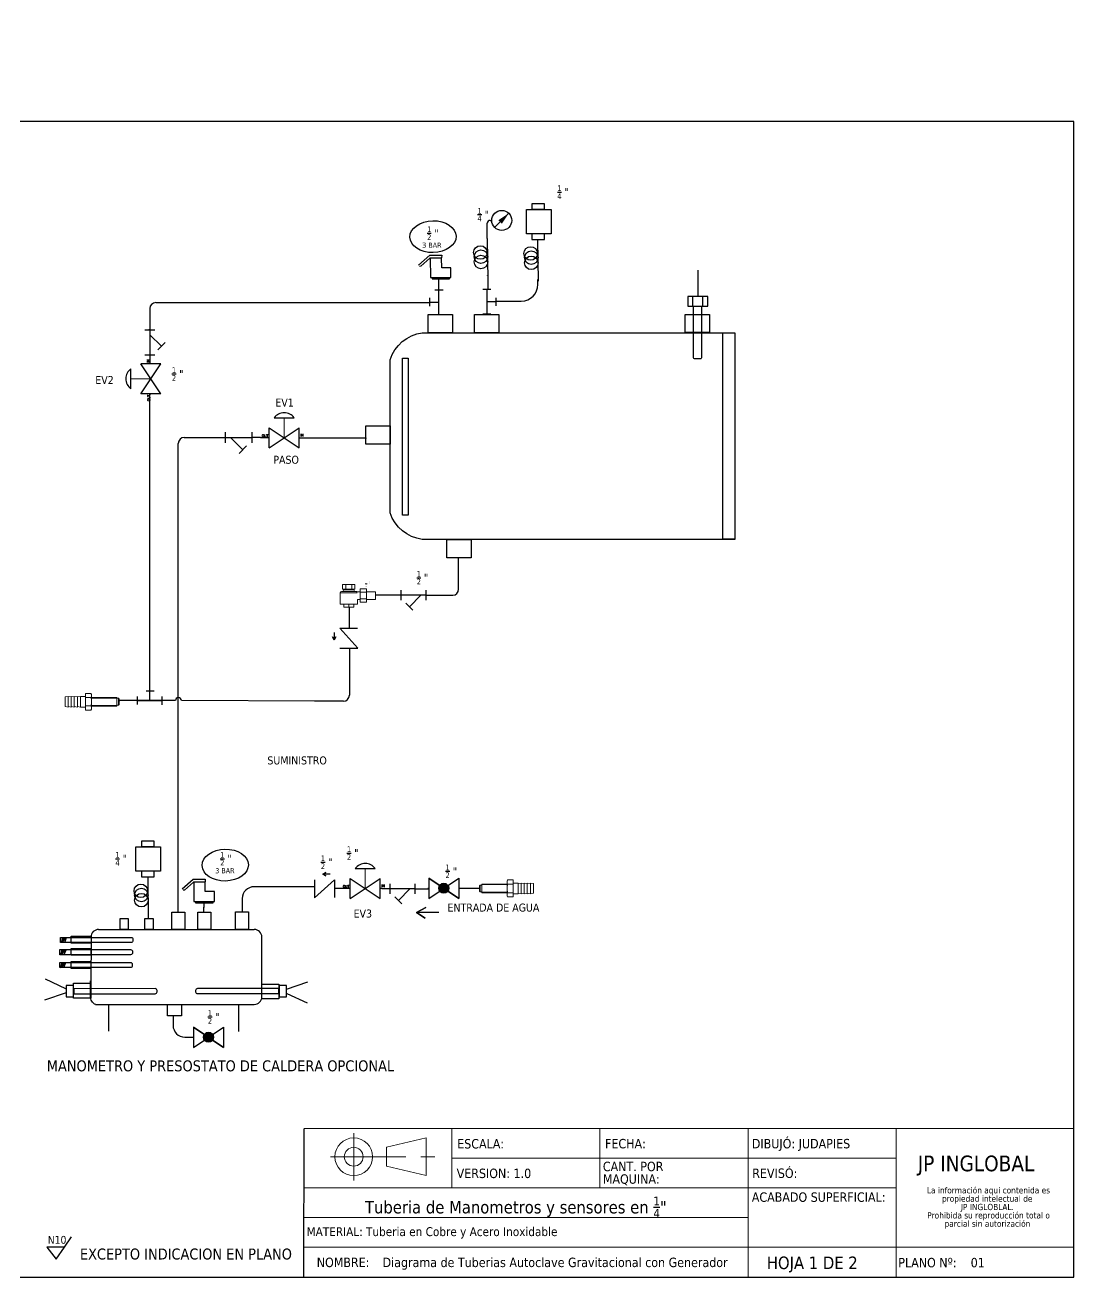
# Model space of a CAD drawing. Header units: millimetres. Extents: x -66 to 265, y 10 to 221.
# Drawn here: x 88 to 265, y 9.9 to 221.3 of the extents above; entities that cross this region are included whole.
import ezdxf
from ezdxf.enums import TextEntityAlignment as Align

# ---------------------------------------------------------------- set-up
doc = ezdxf.new("R2010")
doc.units = ezdxf.units.MM
doc.linetypes.add('CENTERX2', pattern=[20.32, 12.7, -2.54, 2.54, -2.54])
for name, color, linetype in [('CONTORNO', 179, 'Continuous'), ('SYMS', 7, 'Continuous'), ('TERMS', 123, 'Continuous'), ('WIRENO', 250, 'Continuous'), ('WIRES', 7, 'Continuous')]:
    doc.layers.add(name, color=color, linetype=linetype)
doc.styles.add('SLDTEXTSTYLE0', font='tahoma.ttf')
doc.styles.add('SLDTEXTSTYLE1', font='tahomabd.ttf')
doc.styles.get("Standard").update_dxf_attribs({"font": 'tahoma.ttf'})
doc.styles.add('WD', font='romans.shx')

# ---------------------------------------------------------------- blocks, each defined once
blk = doc.blocks.new('SW_NOTE_2')
at = {"layer": 'CONTORNO', "color": 0, "char_height": 1.0583, "attachment_point": 2, "style": 'SLDTEXTSTYLE0'}
for s, insert in [('La información aqui contenida es ', (10.29, 1.34)), ('propiedad intelectual de', (10.08, -0.07)), ('JP INGLOBLAL.', (10.1, -1.48)), ('Prohibida su reproducción total o ', (10.3, -2.89)), ('parcial sin autorización', (10.12, -4.3))]:
    blk.add_mtext(s, dxfattribs=dict(at, insert=insert))
blk = doc.blocks.new('SW_NOTE_4')
at = {"color": 0, "linetype": 'Continuous', "lineweight": 0, "char_height": 1.587, "attachment_point": 1, "style": 'SLDTEXTSTYLE0'}
for s, insert in [('CANT. POR ', (0, 2.02)), ('MAQUINA:', (0, -0.1))]:
    blk.add_mtext(s, dxfattribs=dict(at, insert=insert))
blk = doc.blocks.new('calderin')
for p, q in [((180.25, 72.34), (180.25, 65.19)), ((214.53, 72.24), (214.53, 65.08))]:
    blk.add_line(p, q)
for points in [[(196.96, 92.04), (196.94, 96.57), (200.37, 96.57), (200.38, 92.04)], [(203.75, 92.04), (203.77, 96.56), (207.19, 96.56), (207.18, 92.04)], [(213.74, 92.03), (213.75, 96.67), (217.17, 96.67), (217.17, 92.03)], [(185.43, 92.04), (183.27, 92.04), (183.27, 94.89), (185.43, 94.89)], [(191.98, 92.04), (189.82, 92.04), (189.82, 94.89), (191.98, 94.89)]]:
    blk.add_lwpolyline(points, close=True)
at = {"layer": 'WIRENO'}
for p, q in [((175.61, 90.03), (175.58, 77.95)), ((177.61, 92.03), (218.66, 92.03)), ((220.66, 74.26), (220.66, 90.03)), ((176.8, 72.26), (218.66, 72.26))]:
    blk.add_line(p, q, dxfattribs=at)
for points in [[(170.4, 90.24), (175.61, 90.24), (175.61, 88.43), (170.4, 88.43)], [(170.39, 87.01), (175.6, 87.01), (175.6, 85.2), (170.39, 85.2)], [(170.35, 83.57), (175.56, 83.57), (175.56, 81.76), (170.35, 81.76)], [(175.52, 73.92), (170.98, 73.92), (170.98, 77.82), (175.52, 77.82)], [(225.17, 73.73), (220.63, 73.73), (220.63, 77.63), (225.17, 77.63)], [(195.75, 72.25), (199.43, 72.25), (199.43, 69.27), (195.75, 69.27)]]:
    blk.add_lwpolyline(points, close=True, dxfattribs=at)
blk.add_lwpolyline([(177.19, 72.15), (177.22, 72.14, -0.37328), (175.5, 74.12), (175.5, 78.48)], format="xyb", dxfattribs=at)
for centre, start, end in [((177.61, 90.03), 90, 180), ((218.66, 90.03), 0, 90), ((218.66, 74.26), 270, 0)]:
    blk.add_arc(centre, 2, start, end, dxfattribs=at)
blk = doc.blocks.new('Resistencia')
at = {"layer": 'WIRENO'}
for p, q in [((112.31, 58.18), (107.01, 60.71)), ((112.43, 57.1), (106.77, 55.17))]:
    blk.add_line(p, q, dxfattribs=at)
blk.add_lwpolyline([(114.4, 59.08), (112.46, 59.08), (112.46, 56.11), (114.4, 56.11)], close=True, dxfattribs=at)
blk.add_lwpolyline([(135.9, 58.24), (114.42, 58.21), (114.42, 56.89), (135.9, 56.92, 0.414214), (136.4, 57.42), (136.4, 57.74, 0.414214)], format="xyb", close=True, dxfattribs=at)
blk = doc.blocks.new('Nivel')
at = {"layer": 'WIRENO'}
for p, q in [((103.38, 60.01), (103.74, 61.39)), ((103.74, 61.39), (103.74, 60.1)), ((103.74, 60.1), (104.25, 61.39)), ((104.25, 61.39), (104.25, 60.07)), ((104.25, 60.07), (104.74, 61.36))]:
    blk.add_line(p, q, dxfattribs=at)
blk.add_lwpolyline([(103.12, 61.39), (121.77, 61.39, -0.414214), (122.27, 60.89), (122.27, 60.54, -0.414214), (121.77, 60.04), (103.12, 60.04)], format="xyb", close=True, dxfattribs=at)
blk = doc.blocks.new('check')
at = {"layer": 'WIRENO'}
for p, q in [((71.43, 162.27), (67.85, 165.55)), ((67.85, 165.55), (67.85, 162.36)), ((68.66, 166.54), (69.94, 166.54)), ((69.94, 166.54), (69.41, 166.25)), ((69.41, 166.25), (69.94, 166.54)), ((69.94, 166.54), (69.44, 166.85)), ((69.44, 166.85), (69.93, 166.54)), ((71.43, 165.55), (71.43, 162.27))]:
    blk.add_line(p, q, dxfattribs=at)
blk = doc.blocks.new('HGVA1_BALL_VALVE')
h = blk.add_hatch(color=256)
edge = h.paths.add_edge_path()
edge.add_arc((0, 0), 0.125, 0, 360)
at = {"ltscale": 3.2258}
for p, q in [((-0.375, 0.254), (0.375, -0.254)), ((-0.375, -0.254), (0.375, 0.254)), ((-0.375, 0.254), (-0.375, -0.254)), ((0.375, 0.254), (0.375, -0.254))]:
    blk.add_line(p, q, dxfattribs=at)
at = {"ltscale": 25.4, "flags": 128}
blk.add_lwpolyline([(0.375, 0.254), (0.375, -0.254), (-0.375, 0.254), (-0.375, -0.254)], close=True, dxfattribs=at)
at = {"ltscale": 3.2258}
blk.add_circle((0, 0), 0.125, dxfattribs=at)
at = {"ltscale": 25.4}
blk.add_circle((0, 0), 0.125, dxfattribs=at)
at = {"style": 'WD', "flags": 1}
for tag, height, p in [('LOC', 0.125, (0.011, 0.516)), ('INST', 0.125, (0.028, 0.678)), ('TAG1', 0.125, (0, 0.307)), ('FAMILY', 0.01, (-0.482, -0.121)), ('WDTYPE', 0.01, (-0.475, -0.062)), ('CAT', 0.01, (-0.482, -0.165)), ('MFG', 0.01, (-0.481, -0.197)), ('ASSYCODE', 0.01, (-0.453, -0.226))]:
    blk.add_attdef(tag, text='', height=height, dxfattribs=at).set_placement(p, align=Align.CENTER)
at = {"style": 'WD'}
blk.add_attdef('TERM01', text='', height=0.0625, dxfattribs=at).set_placement((-0.399, 0.018), align=Align.RIGHT)
for tag, p, height in [('X4TERM01', (-0.375, 0), 0.005), ('X8TERM02', (0, 0), 0.005), ('TERM02', (0.052, -0.037), 0.0625), ('X1TERM03', (0.375, 0), 0.005), ('TERM03', (0.406, 0.036), 0.0625), ('RATING1', (0.409, -0.162), 0.125), ('DESC1', (0.409, -0.341), 0.125), ('DESC2', (0.409, -0.525), 0.125), ('DESC3', (0.409, -0.715), 0.125), ('WDTAGALT', (0.409, -0.873), 0.125)]:
    blk.add_attdef(tag, p, '', height=height, dxfattribs=at)
blk.add_attdef('XREF', text='', height=0.0625, rotation=0.0625, dxfattribs=at).set_placement((0.541, 0.293), align=Align.TOP_CENTER)
blk = doc.blocks.new('WDDOT')
for radius in [0.03, 0.0187, 0.00929]:
    blk.add_circle((0, 0), radius)
blk = doc.blocks.new('ColaMarrano')
at = {"layer": 'WIRENO'}
blk.add_line((96.3, 200.92), (96.42, 188.45), dxfattribs=at)
for centre in [(94.22, 196.73), (94.4, 195.47), (94.4, 193.92)]:
    blk.add_circle(centre, 2.03, dxfattribs=at)
blk = doc.blocks.new('HST1_STRAINER_Y_TYPE')
at = {"ltscale": 3.2258}
for p, q in [((0, 0.125), (0, -0.125)), ((0.625, 0.125), (0.625, -0.125)), ((0, 0), (0.625, 0)), ((0.125, 0), (0.412, -0.287)), ((0.324, -0.376), (0.501, -0.199))]:
    blk.add_line(p, q, dxfattribs=at)
at = {"style": 'WD', "flags": 1}
for tag, height, p in [('LOC', 0.125, (0.306, 0.549)), ('INST', 0.125, (0.33, 0.71)), ('TAG1', 0.125, (0.324, 0.34)), ('FAMILY', 0.01, (1.09, 0.044)), ('CAT', 0.01, (1.09, -0.001)), ('WDTYPE', 0.01, (1.102, -0.093)), ('MFG', 0.01, (1.092, -0.032)), ('ASSYCODE', 0.01, (1.12, -0.061))]:
    blk.add_attdef(tag, text='', height=height, dxfattribs=at).set_placement(p, align=Align.CENTER)
at = {"style": 'WD'}
for tag, height, p in [('WDTAGALT', 0.125, (0.035, 0.2)), ('TERM01', 0.0625, (-0.024, 0.018))]:
    blk.add_attdef(tag, text='', height=height, dxfattribs=at).set_placement(p, align=Align.RIGHT)
for tag, p, height in [('RATING1', (0.6, 0.18), 0.125), ('X4TERM01', (0, 0), 0.005), ('X1TERM03', (0.625, 0), 0.005), ('TERM03', (0.632, 0.013), 0.0625), ('DESC1', (-0.666, -0.258), 0.125), ('X8TERM02', (0.412, -0.287), 0.005), ('DESC2', (-0.666, -0.442), 0.125), ('DESC3', (-0.666, -0.632), 0.125), ('TERM02', (0.447, -0.365), 0.0625)]:
    blk.add_attdef(tag, p, '', height=height, dxfattribs=at)
blk.add_attdef('XREF', text='', height=0.0625, rotation=0.0625, dxfattribs=at).set_placement((0.649, -0.434), align=Align.TOP_CENTER)
blk = doc.blocks.new('HGVA1_DIAPHRAGM_VALVE2')
at = {"color": 7, "linetype": 'Continuous', "lineweight": 0, "ltscale": 3.2258}
for p, q in [((-0.25, 0.5), (0.25, 0.5)), ((0, 0), (0, 0.5))]:
    blk.add_line(p, q, dxfattribs=at)
for p, q in [((-0.375, -0.25), (-0.375, 0.25)), ((-0.375, -0.25), (0.375, 0.25)), ((-0.375, 0.25), (0.375, -0.25)), ((0.375, -0.25), (0.375, 0.25))]:
    blk.add_line(p, q)
at = {"ltscale": 25.4, "flags": 128}
blk.add_lwpolyline([(0.25, 0.5, 0.5), (-0.25, 0.5)], format="xyb", close=True, dxfattribs=at)
at = {"style": 'WD', "flags": 1}
for tag, p in [('INST', (-0.469, 0.748)), ('LOC', (-0.469, 0.587)), ('TAG1', (-0.469, 0.378))]:
    blk.add_attdef(tag, text='', height=0.125, dxfattribs=at).set_placement(p, align=Align.RIGHT)
at = {"style": 'WD'}
blk.add_attdef('TERM01', text='', height=0.0625, dxfattribs=at).set_placement((-0.399, 0.018), align=Align.RIGHT)
for tag, p, height in [('X4TERM01', (-0.375, 0), 0.005), ('X1TERM02', (0.375, 0), 0.005), ('TERM02', (0.406, 0.036), 0.0625), ('RATING1', (0.388, -0.162), 0.125), ('DESC1', (0.388, -0.378), 0.125), ('DESC2', (0.388, -0.562), 0.125), ('WDTAGALT', (0.388, -0.907), 0.125), ('DESC3', (0.388, -0.752), 0.125)]:
    blk.add_attdef(tag, p, '', height=height, dxfattribs=at)
blk.add_attdef('XREF', text='', height=0.0625, rotation=0.0625, dxfattribs=at).set_placement((0.518, 0.271), align=Align.TOP_CENTER)
at = {"style": 'WD', "flags": 1}
for tag, p in [('WDTYPE', (-0.154, -0.127)), ('FAMILY', (-0.143, -0.17)), ('CAT', (-0.143, -0.215)), ('MFG', (-0.141, -0.246)), ('ASSYCODE', (-0.113, -0.275))]:
    blk.add_attdef(tag, text='', height=0.01, dxfattribs=at).set_placement(p, align=Align.CENTER)
blk = doc.blocks.new('SAFETY')
at = {"layer": 'WIRENO'}
for p, q in [((90.56, 155.92), (92.05, 157.26)), ((90.86, 155.76), (90.69, 155.74)), ((92.08, 156.85), (90.86, 155.76)), ((92.05, 157.26), (93.67, 157.26)), ((93.65, 156.88), (92.08, 156.85)), ((92.13, 156.84), (92.15, 154.22)), ((93.65, 156.83), (92.15, 156.83)), ((93.67, 157.26), (93.65, 156.88)), ((93.67, 155.56), (93.65, 156.83)), ((92.15, 154.22), (94.91, 154.22)), ((92.37, 154.22), (92.37, 154.04)), ((92.37, 154.04), (94.73, 154.04)), ((94.91, 155.56), (93.67, 155.56)), ((94.73, 154.04), (94.73, 154.22)), ((94.91, 154.22), (94.91, 155.56))]:
    blk.add_line(p, q, dxfattribs=at)
blk = doc.blocks.new('Acople Estriado')
at = {"color": 7, "linetype": 'Continuous', "lineweight": 15}
for p, q in [((6.78, 5.633), (6.78, 5.138)), ((6.78, 5.633), (6.947, 5.633)), ((6.811, 5.678), (6.796, 5.663)), ((6.796, 5.663), (6.796, 5.633)), ((6.931, 5.663), (6.796, 5.663)), ((6.811, 5.678), (6.916, 5.678)), ((6.931, 5.663), (6.916, 5.678)), ((6.931, 5.633), (6.931, 5.663)), ((6.947, 5.138), (6.947, 5.633)), ((6.721, 5.138), (6.699, 5.126)), ((6.74, 5.138), (6.721, 5.138)), ((6.864, 5.138), (6.74, 5.138)), ((6.988, 5.138), (6.864, 5.138)), ((7.007, 5.138), (6.988, 5.138)), ((7.029, 5.126), (7.007, 5.138)), ((6.699, 5.126), (6.699, 5.019)), ((6.699, 5.019), (6.781, 5.019)), ((6.761, 5.019), (6.761, 4.922)), ((6.761, 4.922), (6.769, 4.862)), ((6.864, 4.922), (6.761, 4.922)), ((6.781, 5.126), (6.781, 5.019)), ((6.781, 5.019), (6.946, 5.019)), ((6.967, 4.922), (6.864, 4.922)), ((6.946, 5.126), (6.946, 5.019)), ((6.946, 5.019), (7.029, 5.019)), ((6.959, 4.862), (6.967, 4.922)), ((6.967, 4.922), (6.967, 5.019)), ((7.029, 5.126), (7.029, 5.019)), ((6.761, 4.862), (6.769, 4.802)), ((6.864, 4.862), (6.761, 4.862)), ((6.761, 4.802), (6.769, 4.742)), ((6.864, 4.802), (6.761, 4.802)), ((6.761, 4.742), (6.769, 4.682)), ((6.864, 4.742), (6.761, 4.742)), ((6.761, 4.682), (6.769, 4.622)), ((6.864, 4.682), (6.761, 4.682)), ((6.967, 4.862), (6.864, 4.862)), ((6.967, 4.802), (6.864, 4.802)), ((6.967, 4.742), (6.864, 4.742)), ((6.967, 4.682), (6.864, 4.682)), ((6.959, 4.802), (6.967, 4.862)), ((6.959, 4.742), (6.967, 4.802)), ((6.959, 4.682), (6.967, 4.742)), ((6.959, 4.622), (6.967, 4.682)), ((6.864, 4.622), (6.769, 4.622)), ((6.959, 4.622), (6.864, 4.622))]:
    blk.add_line(p, q, dxfattribs=at)
at = {"color": 7, "linetype": 'Continuous', "lineweight": 0}
for p, q in [((6.79, 5.633), (6.79, 5.138)), ((6.938, 5.633), (6.938, 5.138))]:
    blk.add_line(p, q, dxfattribs=at)
at = {"color": 7, "linetype": 'Continuous', "lineweight": 15}
for points, knots in [([(6.699, 5.126), (6.706, 5.13), (6.712, 5.133), (6.726, 5.137), (6.733, 5.138), (6.74, 5.138)], [0, 0, 0, 0, 0.5, 0.5, 1, 1, 1, 1]), ([(6.74, 5.138), (6.744, 5.138), (6.747, 5.138), (6.754, 5.137), (6.757, 5.136), (6.768, 5.133), (6.775, 5.13), (6.781, 5.126)], [0, 0, 0, 0, 0.25, 0.25, 0.5, 0.5, 1, 1, 1, 1]), ([(6.864, 5.138), (6.85, 5.138), (6.836, 5.137), (6.808, 5.133), (6.795, 5.13), (6.781, 5.126)], [0, 0, 0, 0, 0.5, 0.5, 1, 1, 1, 1]), ([(6.946, 5.126), (6.933, 5.13), (6.919, 5.133), (6.892, 5.137), (6.878, 5.138), (6.864, 5.138)], [0, 0, 0, 0, 0.5, 0.5, 1, 1, 1, 1]), ([(6.946, 5.126), (6.953, 5.13), (6.96, 5.133), (6.974, 5.137), (6.981, 5.138), (6.988, 5.138)], [0, 0, 0, 0, 0.5, 0.5, 1, 1, 1, 1]), ([(6.988, 5.138), (6.991, 5.138), (6.995, 5.138), (7.002, 5.137), (7.005, 5.136), (7.015, 5.133), (7.022, 5.13), (7.029, 5.126)], [0, 0, 0, 0, 0.25, 0.25, 0.5, 0.5, 1, 1, 1, 1])]:
    blk.add_open_spline(points, degree=3, knots=knots, dxfattribs=at)
blk = doc.blocks.new('Tanque')
for points in [[(75.85, 175.01), (75.85, 179.58), (79.27, 179.58), (79.27, 175.01)], [(75.85, 135.51), (75.85, 140.08), (79.28, 140.08), (79.28, 135.51)], [(118.07, 130.33), (118.07, 134.9), (121.5, 134.9), (121.5, 130.33)], [(75.85, 126.8), (75.85, 131.37), (79.28, 131.37), (79.28, 126.8)], [(96.73, 115.15), (96.73, 119.72), (100.16, 119.72), (100.16, 115.15)]]:
    blk.add_lwpolyline(points, close=True)
at = {"layer": 'WIRENO'}
blk.add_lwpolyline([(79.31, 184.35), (118.03, 184.35), (118.03, 125.73, -0.284919), (113.06, 119.68), (84.34, 119.68, -0.288904), (79.31, 125.73)], format="xyb", close=True, dxfattribs=at)
blk.add_lwpolyline([(79.33, 184.35), (117.99, 184.35), (117.99, 182.08), (79.33, 182.08)], close=True, dxfattribs=at)
blk = doc.blocks.new('Trampo')
for points in [[(117.7, 258.3), (117.2, 257.8), (116.2, 257.8), (115.7, 257.3), (115.7, 256.3), (117.7, 256.3), (117.7, 256.3), (115.6, 256.3), (115.6, 257.3), (116.2, 257.9), (117.2, 257.9), (117.7, 258.4), (117.7, 258.9), (117.2, 259.3), (116.2, 259.3), (115.7, 258.8), (115.6, 258.9), (116.2, 259.4), (117.2, 259.4), (117.7, 258.9)], [(117.2, 260.5), (116.2, 260.5), (116.2, 260.5), (116.6, 260.5), (116.6, 263.5), (116.2, 263), (116.1, 263.1), (116.7, 263.6), (116.7, 263.6), (116.7, 260.5), (117.2, 260.5)], [(119.7, 262.2), (119, 260.7), (118.9, 260.7), (119.6, 262.2)], [(120.5, 262.2), (119.7, 260.7), (119.6, 260.7), (120.4, 262.2)]]:
    blk.add_hatch(color=7).paths.add_polyline_path(points)
at = {"color": 7, "linetype": 'Continuous', "lineweight": 15}
for points in [[(92, 252.5), (106.7, 252.5), (106.7, 252.5)], [(93.1, 259.5), (105.5, 259.5), (105.5, 254.7), (93.1, 254.7)], [(93.1, 254.7), (93.1, 259.5), (93.1, 259.5)], [(94.2, 254.7), (94.2, 254), (94.2, 254)], [(96.2, 254.7), (96.2, 259.5), (96.2, 259.5)], [(102.4, 254.7), (102.4, 259.5), (102.4, 259.5)], [(104.5, 254), (104.5, 254.7), (104.5, 254.7)], [(110.7, 252.3), (107.4, 252.3), (107.4, 252.3)], [(117, 255), (110.7, 255), (110.7, 241.9), (117, 241.9)], [(117, 251.8), (110.7, 251.8), (110.7, 251.8)], [(117, 255), (117, 241.9), (117, 241.9)], [(126.1, 252.3), (117, 252.3), (117, 252.3)], [(126.1, 252.3), (126.1, 244.6), (126.1, 244.6)], [(90.5, 251.1), (90.5, 239.8), (90.5, 239.8)], [(107.9, 239.7), (90.7, 239.7), (90.7, 239.7)], [(104.5, 239.7), (104.5, 236.7), (94.2, 236.7), (94.2, 239.7)], [(99.3, 239.7), (99.3, 236.7), (99.3, 236.7)], [(108.2, 239.8), (108.2, 244.6), (108.2, 244.6)], [(108.2, 244.6), (110.7, 244.6), (110.7, 244.6)], [(117, 245.2), (110.7, 245.2), (110.7, 245.2)], [(117, 244.6), (126.1, 244.6), (126.1, 244.6)]]:
    blk.add_lwpolyline(points, dxfattribs=at)
at = {"color": 8, "linetype": 'Continuous', "lineweight": 15}
for points in [[(94.2, 254), (104.5, 254), (104.5, 254)], [(107.6, 251.1), (90.5, 251.1), (90.5, 251.1)], [(90.5, 239.8), (108.2, 239.8), (108.2, 239.8)]]:
    blk.add_lwpolyline(points, dxfattribs=at)
at = {"color": 7, "linetype": 'Continuous', "lineweight": 20}
blk.add_lwpolyline([(115.6, 260), (117.7, 260), (117.7, 260)], dxfattribs=at)
at = {"color": 7, "linetype": 'Continuous', "lineweight": 15}
for points in [[(91.9, 252.5), (91.1, 252.5), (90.5, 251.9), (90.5, 251.1)], [(92.7, 252.5), (93.5, 252.5), (94.1, 253.2), (94.1, 254)], [(104.5, 254), (104.5, 253.2), (105.1, 252.5), (105.9, 252.5)], [(107.4, 252.3), (107.1, 252.5), (106.9, 252.5), (106.6, 252.5)], [(90.5, 239.9), (90.5, 239.7), (90.6, 239.7), (90.7, 239.7)], [(107.9, 239.7), (108, 239.7), (108.1, 239.7), (108.1, 239.9)]]:
    blk.add_open_spline(points, degree=3, dxfattribs=at)
blk = doc.blocks.new('TNueva')
at = {"layer": 'WIRENO'}
for p, q in [((225.17, 74.25), (225.17, 75.16)), ((225.18, 74.71), (227.93, 74.71)), ((227.06, 75.75), (226.14, 75.75)), ((226.56, 74.71), (226.56, 75.74)), ((227.95, 74.23), (227.95, 75.15))]:
    blk.add_line(p, q, dxfattribs=at)
blk = doc.blocks.new('HME1_PRESS_M')
blk.add_line((0.036, -0.088), (0.213, 0.089))
blk.add_circle((0.125, 0), 0.125)
blk.add_solid([(0.082, 0.002), (0.126, -0.042), (0.213, 0.089)])
at = {"style": 'WD', "width": 0.7}
for tag, p in [('INST', (0.125, 0.5)), ('LOC', (0.125, 0.344)), ('TAG1', (0.125, 0.188)), ('DESC1', (0.125, -0.344)), ('DESC2', (0.125, -0.5)), ('DESC3', (0.125, -0.656)), ('WDTAGALT', (0.125, -0.812))]:
    blk.add_attdef(tag, text='', height=0.125, dxfattribs=at).set_placement(p, align=Align.CENTER)
blk.add_attdef('TERM01', text='', height=0.0625, dxfattribs=at).set_placement((-0.032, 0.031), align=Align.RIGHT)
at = {"style": 'WD'}
for tag, p, height, flags in [('X4TERM01', (0, 0), 0.005, 1), ('WDTYPE', (0.062, 0.062), 0.01, 1), ('WDBLKNAM', (0.134, 0.001), 0.01, 9), ('X1TERM02', (0.248, 0), 0.005, 1), ('FAMILY', (0.13, -0.035), 0.01, 9)]:
    blk.add_attdef(tag, p, '', height=height, dxfattribs=dict(at, flags=flags))
at = {"style": 'WD', "width": 0.7}
for tag, p, height in [('TERM02', (0.28, 0.031), 0.0625), ('RATING1', (0.281, -0.188), 0.125)]:
    blk.add_attdef(tag, p, '', height=height, dxfattribs=at)
at = {"style": 'WD'}
blk.add_attdef('XREF', text='', height=0.0625, dxfattribs=at).set_placement((-0.031, -0.125), align=Align.RIGHT)
at = {"linetype": 'Continuous', "style": 'WD', "flags": 9}
for tag, p in [('MFG', (0.128, -0.085)), ('ASSYCODE', (0.13, -0.103)), ('CAT', (0.13, -0.066))]:
    blk.add_attdef(tag, p, '', height=0.01, dxfattribs=at)
blk = doc.blocks.new('PT100')
at = {"layer": 'WIRENO'}
for p, q in [((92, 59.72), (95.38, 59.72)), ((92.1, 58.19), (82.46, 58.19)), ((92, 56.1), (95.38, 56.1))]:
    blk.add_line(p, q, dxfattribs=at)
blk.add_lwpolyline([(95.5, 61.6), (92, 61.6), (92, 54.47), (95.5, 54.47)], close=True, dxfattribs=at)
blk.add_lwpolyline([(95.5, 59.35), (113.92, 59.35, -0.414214), (114.42, 58.85), (114.42, 56.97, -0.414214), (113.92, 56.47), (95.5, 56.47)], format="xyb", close=True, dxfattribs=at)

msp = doc.modelspace()

# ---------------------------------------------------------------- hatches: boundary and pattern name
at = {"layer": 'WIRENO'}
h = msp.add_hatch(dxfattribs=at)
h.set_pattern_fill('AR-CONC', color=256)
h.set_pattern_definition([(50, (-135.13, 26.59), (182.185, -15.94), [19.05, -209.55]), (355, (-135.13, 26.6), (-35.24, 191.06), [15.24, -167.64]), (100.45, (-119.95, 25.26), (146.94, 175.12), [16.19, -178.09]), (46.18, (-135.13, 77.4), (271.08, -42.04), [28.57, -314.32]), (96.64, (-112.54, 73.9), (237.4, 247.43), [24.29, -267.14]), (351.18, (-135.13, 77.4), (237.4, 247.43), [22.86, -251.46]), (21, (-109.73, 64.69), (151.614, -102.265), [19.05, -209.55]), (326, (-109.73, 64.7), (61.8, 184.19), [15.24, -167.64]), (71.45, (-97.1, 56.17), (213.42, 81.92), [16.19, -178.09]), (37.5, (-135.13, 26.59), (3.089, 84.555), [0, -165.608, 0, -170.18, 0, -168.275]), (7.5, (-135.13, 26.59), (66.82, 100.18), [0, -97.028, 0, -161.798, 0, -64.135]), (327.5, (-191.77, 26.59), (135.59, -5.729), [0, -63.5, 0, -198.12, 0, -262.89]), (317.5, (-217.17, 26.59), (148.13, 25.426), [0, -82.55, 0, -131.572, 0, -186.69])])
h.paths.add_polyline_path([(6.04, 219.76), (2.98, 219.76), (2.98, 221.25), (0.88, 219.16), (2.98, 217.05), (2.98, 218.26), (6.04, 218.26)])
h.paths.add_polyline_path([(-36.14, 149.05), (-39.21, 149.05), (-39.21, 150.55), (-41.3, 148.45), (-39.21, 146.35), (-39.21, 147.55), (-36.14, 147.55)])
h.paths.add_polyline_path([(-63.13, 165.85), (-64.63, 165.86), (-64.63, 162.79), (-66.13, 162.79), (-64.04, 160.69), (-61.93, 162.79), (-63.13, 162.79)])
h.paths.add_polyline_path([(-59.54, 130.73), (-60.74, 130.73), (-60.74, 133.79), (-62.24, 133.79), (-62.24, 130.73), (-63.74, 130.73), (-61.65, 128.63)])
h.paths.add_polyline_path([(-6.3, 128.32), (-8.41, 126.22), (-7.21, 126.22), (-7.21, 123.15), (-5.7, 123.15), (-5.7, 126.22), (-4.21, 126.22)])
h.paths.add_polyline_path([(71.8, 74.09), (69.7, 76.2), (69.7, 75), (66.64, 75), (66.64, 73.5), (69.7, 73.5), (69.7, 72)])
h.paths.add_polyline_path([(98.67, 123.07), (96.57, 120.98), (98.67, 118.87), (98.67, 120.07), (101.73, 120.07), (101.73, 121.57), (98.67, 121.57)])
h = msp.add_hatch(dxfattribs=at)
h.set_pattern_fill('AR-CONC', color=256, scale=0.5)
h.set_pattern_definition([(50, (94.65, 114.085), (91.09, -7.97), [9.525, -104.775]), (355, (94.65, 114.085), (-17.62, 95.53), [7.62, -83.82]), (100.45, (102.24, 113.42), (73.47, 87.56), [8.095, -89.045]), (46.18, (94.65, 139.49), (135.54, -21.02), [14.29, -157.16]), (96.64, (105.94, 137.73), (118.7, 123.71), [12.14, -133.57]), (351.18, (94.65, 139.49), (118.7, 123.71), [11.43, -125.73]), (21, (107.35, 133.135), (75.81, -51.13), [9.525, -104.775]), (326, (107.35, 133.135), (30.9, 92.09), [7.62, -83.82]), (71.45, (113.66, 128.87), (106.71, 40.96), [8.095, -89.045]), (37.5, (94.647, 114.085), (1.544, 42.278), [0, -82.804, 0, -85.09, 0, -84.1375]), (7.5, (94.647, 114.085), (33.41, 50.09), [0, -48.514, 0, -80.899, 0, -32.0675]), (327.5, (66.326, 114.085), (67.795, -2.864), [0, -31.75, 0, -99.06, 0, -131.445]), (317.5, (53.626, 114.085), (74.065, 12.713), [0, -41.275, 0, -65.786, 0, -93.345])])
h.paths.add_polyline_path([(138.11, 191.67), (141.17, 191.67), (141.18, 193.17), (138.11, 193.17), (138.11, 194.66), (136.01, 192.57), (138.11, 190.46)])
h = msp.add_hatch(dxfattribs=at)
h.set_pattern_fill('AR-CONC', color=256)
h.paths.add_polyline_path([(141.18, 193.17), (138.11, 193.17), (138.11, 194.66), (136.01, 192.57), (138.11, 190.46), (138.11, 191.67), (141.17, 191.67)])
h = msp.add_hatch(dxfattribs=at)
h.set_pattern_fill('ANGLE', color=256)
h.set_pattern_definition([(0, (66.6455, 28.312), (0, 6.985), [5.08, -1.905]), (90, (66.6455, 28.312), (-6.985, 4e-16), [5.08, -1.905])])
h.paths.add_polyline_path([(148.64, 178.36), (146.36, 178.36), (146.36, 177.38), (148.64, 177.38)])
h.paths.add_polyline_path([(148.64, 172.94), (146.36, 172.94), (146.36, 171.97), (148.64, 171.97)])
h = msp.add_hatch(dxfattribs=at)
h.set_pattern_fill('ANGLE', color=256)
h.set_pattern_definition([(0, (0, 0), (0, 6.985), [5.08, -1.905]), (90, (0, 0), (-6.985, 4e-16), [5.08, -1.905])])
h.paths.add_polyline_path([(213.99, 169.78, 1), (212.17, 169.78, 1)])
h = msp.add_hatch(dxfattribs=at)
h.set_pattern_fill('AR-CONC', color=256)
h.paths.add_polyline_path([(101.3, 138.28), (101.3, 137.08), (98.24, 137.08), (98.24, 135.57), (101.31, 135.57), (101.31, 134.08), (103.4, 136.17)])
h.paths.add_polyline_path([(97.73, 116.8), (96.23, 116.8), (96.23, 113.73), (94.73, 113.73), (96.82, 111.64), (98.93, 113.73), (97.73, 113.73)])
h.paths.add_polyline_path([(121.65, 101.49), (119.55, 99.4), (121.65, 97.29), (121.65, 98.49), (124.72, 98.49), (124.72, 99.99), (121.65, 99.99)])
h.paths.add_polyline_path([(100.12, 84.73), (98.62, 84.73), (98.62, 81.67), (97.12, 81.67), (99.21, 79.57), (101.32, 81.67), (100.12, 81.67)])
h.paths.add_polyline_path([(204.83, 49.61), (204.83, 48.41), (201.77, 48.41), (201.77, 46.9), (204.83, 46.9), (204.83, 45.41), (206.93, 47.5)])
h.paths.add_polyline_path([(236.86, 94.98), (233.8, 94.98), (233.8, 96.48), (231.7, 94.39), (233.8, 92.28), (233.8, 93.48), (236.86, 93.48)])
h = msp.add_hatch(dxfattribs=at)
h.set_pattern_fill('AR-CONC', color=256, scale=0.5)
h.set_pattern_definition([(50, (52.46, 43.38), (91.09, -7.97), [9.525, -104.775]), (355, (52.46, 43.38), (-17.62, 95.53), [7.62, -83.82]), (100.45, (60.05, 42.714), (73.47, 87.56), [8.095, -89.045]), (46.18, (52.46, 68.78), (135.54, -21.02), [14.29, -157.16]), (96.64, (63.76, 67.03), (118.7, 123.71), [12.14, -133.57]), (351.18, (52.46, 68.78), (118.7, 123.71), [11.43, -125.73]), (21, (65.16, 62.43), (75.81, -51.13), [9.525, -104.775]), (326, (65.16, 62.43), (30.9, 92.09), [7.62, -83.82]), (71.45, (71.48, 58.17), (106.71, 40.96), [8.095, -89.045]), (37.5, (52.46, 43.38), (1.544, 42.278), [0, -82.804, 0, -85.09, 0, -84.1375]), (7.5, (52.46, 43.38), (33.41, 50.09), [0, -48.514, 0, -80.899, 0, -32.0675]), (327.5, (24.14, 43.38), (67.795, -2.864), [0, -31.75, 0, -99.06, 0, -131.445]), (317.5, (11.44, 43.38), (74.065, 12.713), [0, -41.275, 0, -65.786, 0, -93.345])])
h.paths.add_polyline_path([(95.92, 120.96), (98.99, 120.96), (98.99, 122.46), (95.92, 122.46), (95.92, 123.96), (93.83, 121.86), (95.92, 119.76)])
h = msp.add_hatch(dxfattribs=at)
h.set_pattern_fill('AR-CONC', color=256, scale=0.5)
h.set_pattern_definition([(50, (111.784, 24.14), (91.09, -7.97), [9.525, -104.775]), (355, (111.78, 24.14), (-17.62, 95.53), [7.62, -83.82]), (100.45, (119.375, 23.47), (73.47, 87.56), [8.095, -89.045]), (46.18, (111.78, 49.54), (135.54, -21.02), [14.29, -157.16]), (96.64, (123.08, 47.79), (118.7, 123.71), [12.14, -133.57]), (351.18, (111.78, 49.54), (118.7, 123.71), [11.43, -125.73]), (21, (124.484, 43.19), (75.81, -51.13), [9.525, -104.775]), (326, (124.48, 43.19), (30.9, 92.09), [7.62, -83.82]), (71.45, (130.8, 38.93), (106.71, 40.96), [8.095, -89.045]), (37.5, (111.784, 24.138), (1.544, 42.278), [0, -82.804, 0, -85.09, 0, -84.1375]), (7.5, (111.784, 24.138), (33.41, 50.09), [0, -48.514, 0, -80.899, 0, -32.0675]), (327.5, (83.463, 24.138), (67.795, -2.864), [0, -31.75, 0, -99.06, 0, -131.445]), (317.5, (70.763, 24.14), (74.065, 12.713), [0, -41.275, 0, -65.786, 0, -93.345])])
h.paths.add_polyline_path([(155.99, 100.43), (158.09, 102.52), (156.89, 102.52), (156.89, 105.59), (155.39, 105.59), (155.39, 102.52), (153.89, 102.52)])
h = msp.add_hatch(dxfattribs=at)
h.set_pattern_fill('AR-CONC', color=256, scale=0.5)
h.set_pattern_definition([(50, (83.924, 21.13), (91.09, -7.97), [9.525, -104.775]), (355, (83.92, 21.13), (-17.62, 95.53), [7.62, -83.82]), (100.45, (91.515, 20.464), (73.47, 87.56), [8.095, -89.045]), (46.18, (83.92, 46.53), (135.54, -21.02), [14.29, -157.16]), (96.64, (95.22, 44.78), (118.7, 123.71), [12.14, -133.57]), (351.18, (83.92, 46.53), (118.7, 123.71), [11.43, -125.73]), (21, (96.624, 40.18), (75.81, -51.13), [9.525, -104.775]), (326, (96.62, 40.18), (30.9, 92.09), [7.62, -83.82]), (71.45, (102.94, 35.92), (106.71, 40.96), [8.095, -89.045]), (37.5, (83.924, 21.13), (1.544, 42.278), [0, -82.804, 0, -85.09, 0, -84.1375]), (7.5, (83.924, 21.13), (33.41, 50.09), [0, -48.514, 0, -80.899, 0, -32.0675]), (327.5, (55.603, 21.13), (67.795, -2.864), [0, -31.75, 0, -99.06, 0, -131.445]), (317.5, (42.903, 21.13), (74.065, 12.713), [0, -41.275, 0, -65.786, 0, -93.345])])
h.paths.add_polyline_path([(129.43, 99.63), (130.92, 99.63), (128.83, 101.72), (126.72, 99.63), (127.93, 99.63), (127.93, 96.56), (129.43, 96.56)])
h = msp.add_hatch(dxfattribs=at)
h.set_pattern_fill('AR-CONC', color=256, scale=0.5)
h.set_pattern_definition([(50, (190.336, 15.9), (91.09, -7.97), [9.525, -104.775]), (355, (190.34, 15.9), (-17.62, 95.53), [7.62, -83.82]), (100.45, (197.93, 15.24), (73.47, 87.56), [8.095, -89.045]), (46.18, (190.34, 41.3), (135.54, -21.02), [14.29, -157.16]), (96.64, (201.63, 39.55), (118.7, 123.71), [12.14, -133.57]), (351.18, (190.34, 41.3), (118.7, 123.71), [11.43, -125.73]), (21, (203.036, 34.95), (75.81, -51.13), [9.525, -104.775]), (326, (203.04, 34.95), (30.9, 92.09), [7.62, -83.82]), (71.45, (209.35, 30.69), (106.71, 40.96), [8.095, -89.045]), (37.5, (190.336, 15.9), (1.544, 42.278), [0, -82.804, 0, -85.09, 0, -84.1375]), (7.5, (190.336, 15.9), (33.41, 50.09), [0, -48.514, 0, -80.899, 0, -32.0675]), (327.5, (162.015, 15.9), (67.795, -2.864), [0, -31.75, 0, -99.06, 0, -131.445]), (317.5, (149.315, 15.9), (74.065, 12.713), [0, -41.275, 0, -65.786, 0, -93.345])])
h.paths.add_polyline_path([(233.8, 93.48), (236.86, 93.48), (236.86, 94.98), (233.8, 94.98), (233.8, 96.48), (231.7, 94.39), (233.8, 92.28)])
h = msp.add_hatch(dxfattribs=at)
h.set_pattern_fill('AR-CONC', color=256, scale=0.5)
h.set_pattern_definition([(50, (160.04, -29.775), (91.09, -7.97), [9.525, -104.775]), (355, (160.04, -29.78), (-17.62, 95.53), [7.62, -83.82]), (100.45, (167.63, -30.44), (73.47, 87.56), [8.095, -89.045]), (46.18, (160.04, -4.38), (135.54, -21.02), [14.29, -157.16]), (96.64, (171.33, -6.13), (118.7, 123.71), [12.14, -133.57]), (351.18, (160.04, -4.38), (118.7, 123.71), [11.43, -125.73]), (21, (172.74, -10.725), (75.81, -51.13), [9.525, -104.775]), (326, (172.74, -10.73), (30.9, 92.09), [7.62, -83.82]), (71.45, (179.06, -14.99), (106.71, 40.96), [8.095, -89.045]), (37.5, (160.04, -29.775), (1.544, 42.278), [0, -82.804, 0, -85.09, 0, -84.1375]), (7.5, (160.04, -29.775), (33.41, 50.09), [0, -48.514, 0, -80.899, 0, -32.0675]), (327.5, (131.717, -29.775), (67.795, -2.864), [0, -31.75, 0, -99.06, 0, -131.445]), (317.5, (119.02, -29.775), (74.065, 12.713), [0, -41.275, 0, -65.786, 0, -93.345])])
h.paths.add_polyline_path([(204.83, 46.9), (204.83, 45.41), (206.93, 47.5), (204.83, 49.61), (204.83, 48.41), (201.77, 48.41), (201.77, 46.9)])

# ---------------------------------------------------------------- linework, layer by layer
at = {"color": 7, "linetype": 'Continuous'}
for p, q in [((265, 205), (15, 205)), ((265, 10), (265, 205)), ((15, 10), (265, 10))]:
    msp.add_line(p, q, dxfattribs=at)
at = {"color": 7, "linetype": 'CENTERX2', "lineweight": 0}
for p, q in [((265, 51.17), (265, 10)), ((143.43, 34.29), (143.43, 26.3)), ((139.53, 30.32), (157.1, 30.32)), ((134.96, 10), (265, 10))]:
    msp.add_line(p, q, dxfattribs=at)
at = {"color": 7, "linetype": 'Continuous', "lineweight": 30}
msp.add_line((135.02, 34.97), (134.96, 10), dxfattribs=at)
at = {"color": 7, "linetype": 'Continuous', "lineweight": 0}
for p, q in [((265, 35.07), (135, 35.07)), ((160, 35.09), (160, 25.07)), ((185, 35.07), (185, 25.07)), ((210, 35.07), (210, 9.87)), ((235, 35.07), (235, 9.9)), ((155.64, 33.5), (148.97, 31.91)), ((148.97, 31.91), (148.97, 28.74)), ((155.64, 27.15), (155.64, 33.5)), ((235, 30.07), (160, 30.07)), ((148.97, 28.74), (155.64, 27.15)), ((235, 25.07), (134.99, 25.07)), ((210, 20.07), (134.99, 20.07)), ((265, 15.07), (134.99, 15.07))]:
    msp.add_line(p, q, dxfattribs=at)
for radius in [3.18, 1.59]:
    msp.add_circle((143.43, 30.32), radius, dxfattribs=at)
at = {"layer": 'CONTORNO'}
for p, q in [((91.62, 15.07), (93.19, 13.01)), ((94.61, 15.07), (91.62, 15.07)), ((93.19, 13.01), (94.61, 15.07)), ((94.61, 15.07), (95.78, 16.79))]:
    msp.add_line(p, q, dxfattribs=at)
at = {"layer": 'WIRENO'}
for p, q in [((154, 71.52), (155.58, 72.38)), ((155.58, 72.38), (154, 71.52)), ((157.81, 71.52), (154, 71.52)), ((154, 71.52), (155.48, 70.57)), ((155.48, 70.57), (154.01, 71.52))]:
    msp.add_line(p, q, dxfattribs=at)
for points in [[(173.52, 190.18), (175.66, 190.18), (175.66, 191.09), (173.52, 191.09)], [(172.6, 190.16), (176.73, 190.16), (176.73, 186.03), (172.6, 186.03)], [(173.52, 185.1), (175.66, 185.1), (175.66, 186.01), (173.52, 186.01)], [(151.65, 165.05), (152.64, 165.05), (152.64, 138.55), (151.65, 138.55)], [(106.67, 82.62), (110.8, 82.62), (110.8, 78.49), (106.67, 78.49)], [(107.59, 82.64), (109.72, 82.64), (109.72, 83.55), (107.59, 83.55)], [(107.59, 77.56), (109.72, 77.56), (109.72, 78.48), (107.59, 78.48)]]:
    msp.add_lwpolyline(points, close=True, dxfattribs=at)
for centre in [(156.81, 185.55), (121.75, 79.52)]:
    msp.add_ellipse(centre, major_axis=(3.9, 0.07), ratio=0.68956, dxfattribs=at)
at = {"layer": 'WIRES'}
for p, q in [((166.45, 188.3), (166.73, 188.3)), ((165.98, 185.22), (165.98, 187.83)), ((157.82, 176.54), (157.82, 178.41)), ((157.82, 178.41), (157.86, 178.41)), ((166.06, 178.98), (166.06, 177.84)), ((166.06, 177.84), (166.06, 176.71)), ((174.53, 178.28), (174.47, 178.28)), ((174.53, 177.48), (174.53, 178.28)), ((109, 173.42), (109, 171.69)), ((110, 174.42), (156.17, 174.42)), ((167.55, 174.67), (171.72, 174.67)), ((109, 171.69), (109.01, 171.69)), ((109.01, 171.69), (109.01, 169.96)), ((165.75, 172.48), (165.72, 172.48)), ((109.01, 169.96), (108.94, 169.96)), ((109.04, 169.86), (108.94, 169.96)), ((109.04, 169.86), (109.09, 169.86)), ((109.06, 165.36), (109.06, 165.64)), ((109.07, 165.36), (109.06, 165.36)), ((109.06, 164.14), (109.06, 164.89)), ((109.06, 164.89), (109.07, 164.89)), ((109.07, 164.89), (109.07, 165.36)), ((109.01, 108.86), (109.01, 159.05)), ((109.01, 159.05), (109.18, 159.05)), ((113.82, 71.57), (113.82, 150.67)), ((114.82, 151.67), (121.74, 151.67)), ((127.7, 151.67), (126.24, 151.67)), ((127.7, 151.62), (127.7, 151.67)), ((129.16, 151.62), (127.7, 151.62)), ((134.22, 151.62), (145.49, 151.62)), ((145.49, 151.62), (145.49, 151.52)), ((161.14, 126.05), (161.14, 131.37)), ((151.39, 125.05), (147.18, 125.05)), ((155.61, 125.05), (160.14, 125.05)), ((142.69, 119.5), (142.69, 122.98)), ((142.69, 122.98), (142.8, 122.98)), ((142.69, 116.15), (142.69, 108.17)), ((113.34, 107.28), (103.82, 107.28)), ((103.82, 107.28), (103.82, 107.2)), ((136.91, 107.18), (114.35, 107.28)), ((141.69, 107.17), (136.79, 107.17)), ((136.84, 75.87), (126.62, 75.87)), ((142.85, 75.57), (140.19, 75.57)), ((148.17, 75.57), (147.92, 75.57)), ((148.17, 75.51), (148.17, 75.57)), ((149.3, 75.51), (148.17, 75.51)), ((149.53, 75.51), (149.3, 75.51)), ((149.3, 75.51), (149.3, 75.51)), ((153.75, 75.51), (156.07, 75.51)), ((156.07, 75.51), (156.07, 75.67)), ((161.16, 75.62), (164.68, 75.62)), ((164.68, 75.62), (164.68, 75.54)), ((118.15, 72.43), (118.12, 72.43)), ((118.15, 71.63), (118.15, 72.43)), ((118.16, 72.36), (118.16, 73.16)), ((124.62, 73.87), (124.62, 71.67)), ((108.64, 70.51), (108.6, 70.51)), ((114.48, 71.56), (114.57, 71.56)), ((112.94, 53.99), (112.94, 52.48)), ((114.94, 50.48), (116.4, 50.48))]:
    msp.add_line(p, q, dxfattribs=at)
for centre, radius, start, end in [((166.45, 187.83), 0.469, 90, 180), ((171.72, 177.48), 2.81, 270, 0), ((110, 173.42), 1, 90, 180), ((114.82, 150.67), 1, 90, 180), ((160.14, 126.05), 1, 270, 0), ((141.69, 108.17), 1, 270, 0), ((113.84, 107.28), 0.5, 0, 180), ((126.62, 73.87), 2, 90, 180), ((114.94, 52.48), 2, 180, 270)]:
    msp.add_arc(centre, radius, start, end, dxfattribs=at)

# ---------------------------------------------------------------- block references
at = {"xscale": 0.168075, "yscale": 0.168075, "zscale": 0.168075}
msp.add_blockref('Trampo', (125.91, 83.25), dxfattribs=at)
at = {"xscale": 8.639999999999999, "yscale": 8.639999999999999, "zscale": 8.639999999999999}
for p, rotation in [((54.78, 166.38), 270), ((213.7, 16.28), 89.99999999999999)]:
    msp.add_blockref('Acople Estriado', p, dxfattribs=dict(at, rotation=rotation))
at = {"color": 7, "linetype": 'Continuous', "lineweight": 0}
msp.add_blockref('SW_NOTE_4', (185.48, 27.45), dxfattribs=at)
at = {"layer": 'CONTORNO', "color": 7}
msp.add_blockref('SW_NOTE_2', (240.28, 23.85), dxfattribs=at)
at = {"layer": 'SYMS'}
for name, p, xscale, yscale, zscale in [('HME1_PRESS_M', (166.73, 188.3), 13.5, 13.5, 13.5), ('HST1_STRAINER_Y_TYPE', (121.74, 151.67), 7.199999999999999, 7.199999999999999, 7.199999999999999), ('HST1_STRAINER_Y_TYPE', (155.61, 125.05), -6.749999999999999, 6.749999999999999, 6.749999999999999), ('HST1_STRAINER_Y_TYPE', (153.75, 75.51), -6.749999999999999, 6.749999999999999, 6.749999999999999), ('HGVA1_BALL_VALVE', (158.63, 75.62), 6.749999999999999, 6.749999999999999, 6.749999999999999), ('HGVA1_BALL_VALVE', (118.93, 50.48), 6.749999999999999, 6.749999999999999, 6.749999999999999)]:
    msp.add_blockref(name, p, dxfattribs=dict(at, xscale=xscale, yscale=yscale, zscale=zscale))
for p in [(166.06, 178.98), (114.71, 71.56)]:
    msp.add_blockref('WDDOT', p, dxfattribs=at)
at = {"layer": 'SYMS', "xscale": -6.749999999999999, "yscale": 6.749999999999999, "zscale": 6.749999999999999, "rotation": 90}
msp.add_blockref('HST1_STRAINER_Y_TYPE', (109.04, 169.86), dxfattribs=at)
at = {"layer": 'SYMS'}
ref = msp.add_blockref('HGVA1_DIAPHRAGM_VALVE2', (109.18, 161.58), dxfattribs=dict(at, xscale=6.749999999999999, yscale=6.749999999999999, zscale=6.749999999999999, rotation=90))
ref.add_attrib('TERM01', 'OUT', dxfattribs={"layer": 'TERMS', "height": 0.422, "rotation": 90, "style": 'WD'}).set_placement((109.06, 158.88), align=Align.RIGHT)
ref.add_attrib('TERM02', 'IN', (108.94, 164.32), dxfattribs={"layer": 'TERMS', "height": 0.422, "rotation": 90, "style": 'WD'})
ref = msp.add_blockref('HGVA1_DIAPHRAGM_VALVE2', (131.69, 151.62), dxfattribs=dict(at, xscale=6.749999999999999, yscale=6.749999999999999, zscale=6.749999999999999))
ref.add_attrib('TERM01', 'OUT', dxfattribs={"layer": 'TERMS', "height": 0.422, "style": 'WD'}).set_placement((129, 151.74), align=Align.RIGHT)
ref.add_attrib('TERM02', 'IN', (134.43, 151.86), dxfattribs={"layer": 'TERMS', "height": 0.422, "style": 'WD'})
ref = msp.add_blockref('HGVA1_DIAPHRAGM_VALVE2', (145.38, 75.57), dxfattribs=dict(at, xscale=6.749999999999999, yscale=6.749999999999999, zscale=6.749999999999999))
ref.add_attrib('TERM01', 'OUT', dxfattribs={"layer": 'TERMS', "height": 0.422, "style": 'WD'}).set_placement((142.69, 75.7), align=Align.RIGHT)
ref.add_attrib('TERM02', 'IN', (148.13, 75.82), dxfattribs={"layer": 'TERMS', "height": 0.422, "style": 'WD'})
at = {"layer": 'WIRENO'}
for name, p, xscale, yscale, zscale in [('ColaMarrano', (111.81, 72.21), 0.5625, 0.5625, 0.5625), ('ColaMarrano', (120.3, 72.06), 0.5625, 0.5625, 0.5625), ('SAFETY', (41.19, -14.14), 1.25, 1.25, 1.25), ('TNueva', (-230.84, -4.76), 1.5, 1.5, 1.5), ('check', (203.8, -78.14), -0.9375, 0.9375, 0.9375), ('ColaMarrano', (54.49, -35.48), 0.5625, 0.5625, 0.5625), ('SAFETY', (1.27, -119.4), 1.25, 1.25, 1.25), ('calderin', (-13.3, 9.77), 0.6400000000000001, 0.6400000000000001, 0.6400000000000001), ('Nivel', (27.92, 28.04), 0.6400000000000001, 0.6400000000000001, 0.6400000000000001), ('Nivel', (27.84, 25.97), 0.6400000000000001, 0.6400000000000001, 0.6400000000000001), ('Nivel', (27.8, 23.8), 0.6400000000000001, 0.6400000000000001, 0.6400000000000001), ('Resistencia', (22.93, 21.4), 0.6400000000000001, 0.6400000000000001, 0.6400000000000001)]:
    msp.add_blockref(name, p, dxfattribs=dict(at, xscale=xscale, yscale=yscale, zscale=zscale))
for name, p, xscale, yscale, zscale, rotation in [('PT100', (174.32, 218.57), 0.46875, 0.46875, 0.46875, 270), ('TNueva', (269.85, -165.38), 1.5, 1.5, 1.5, 89.99999999999997), ('TNueva', (53.86, 514.45), 1.5, 1.5, 1.5, 270), ('Tanque', (41.85, 240.7), 0.9, 0.9, 0.9, 270), ('check', (296.27, 183.11), -0.9375, 0.9375, 0.9375, 90), ('Resistencia', (204.04, 95.11), 0.6400000000000001, 0.6400000000000001, 0.6400000000000001, 180)]:
    msp.add_blockref(name, p, dxfattribs=dict(at, xscale=xscale, yscale=yscale, zscale=zscale, rotation=rotation))

# ---------------------------------------------------------------- texts
at = {"char_height": 1.35, "attachment_point": 1}
for s, width, insert in [('\\A1;   {\\H0.7x;\\S1/4;} "', 4.4601, (176.28, 194.2)), ('\\A1;   {\\H0.7x;\\S1/4;} "', 4.4601, (162.8, 190.4)), ('\\A1;   {\\H0.7x;\\S1/2;\\H1.4286x; }"\\P{\\H0.64815x;  3 BAR}', 4.4601, (154.3, 187.27)), ('\\A1;   {\\H0.7x;\\S1/2;} "', 4.4601, (111.23, 163.52)), ('\\A1;EV2', 10.8698, (99.81, 162.04)), ('\\A1;EV1', 10.8698, (130.2, 158.24)), ('\\A1;PASO', 10.8698, (129.86, 148.59)), ('\\A1;   {\\H0.7x;\\S1/2;} "', 4.4601, (152.54, 129.14)), ('\\A1;SUMINISTRO', 10.8698, (128.86, 97.86)), ('\\A1;   {\\H0.7x;\\S1/2;} "', 4.4601, (140.77, 82.69)), ('\\A1;   {\\H0.7x;\\S1/4;} "', 4.4601, (101.69, 81.72)), ('\\A1;   {\\H0.7x;\\S1/2;\\H1.4286x; }"\\P{\\H0.64815x;  3 BAR}', 4.4601, (119.37, 81.73)), ('\\A1;   {\\H0.7x;\\S1/2;} "', 4.4601, (136.37, 81.15)), ('\\A1;   {\\H0.7x;\\S1/2;} "', 4.4601, (157.41, 79.61)), ('\\A1;EV3', 10.8698, (143.41, 72.02)), ('\\A1;ENTRADA DE AGUA ', 17.3292, (159.26, 73.03)), ('\\A1;   {\\H0.7x;\\S1/2;} "', 4.4601, (117.3, 55.04))]:
    msp.add_mtext_dynamic_manual_height_columns(s, width=width, gutter_width=1, heights=[0], dxfattribs=dict(at, insert=insert))
at = {"color": 7, "linetype": 'Continuous', "lineweight": 0, "attachment_point": 1, "style": 'SLDTEXTSTYLE0'}
for s, insert, char_height in [('ESCALA:', (160.9, 33.3), 1.587), ('FECHA:', (185.85, 33.32), 1.587), ('VERSION: 1.0', (160.8, 28.31), 1.5875), ('REVISÓ:', (210.7, 28.33), 1.587), ('MATERIAL: Tuberia en Cobre y Acero Inoxidable', (135.47, 18.43), 1.5), ('HOJA 1 DE 2', (213.16, 13.48), 2.1167), ('PLANO Nº:    01', (235.35, 13.25), 1.5875)]:
    msp.add_mtext(s, dxfattribs=dict(at, insert=insert, char_height=char_height))
at = {"color": 7, "linetype": 'Continuous', "lineweight": 0, "insert": (135.6, 13.29), "char_height": 1.5875, "width": 77.536, "attachment_point": 1, "style": 'SLDTEXTSTYLE0'}
msp.add_mtext('\\pi-4.7625,l6.35,t12.7;NOMBRE:^IDiagrama de Tuberias Autoclave Gravitacional con Generador', dxfattribs=at)
at = {"layer": 'CONTORNO', "color": 7}
for s, insert, char_height, attachment_point, style in [('MANOMETRO Y PRESOSTATO DE CALDERA OPCIONAL', (150.25, 46.58), 1.8521, 3, 'SLDTEXTSTYLE0'), ('DIBUJÓ: JUDAPIES', (210.63, 33.32), 1.5875, 1, 'SLDTEXTSTYLE0'), ('\\A1;Tuberia de Manometros y sensores en {\\H0.7x;\\S1/4;}" ', (170.8, 23.59), 2.1167, 2, 'SLDTEXTSTYLE1'), ('ACABADO SUPERFICIAL:', (210.62, 24.3), 1.5875, 1, 'SLDTEXTSTYLE0'), ('EXCEPTO INDICACION EN PLANO', (133, 14.83), 1.8521, 3, 'SLDTEXTSTYLE0')]:
    msp.add_mtext(s, dxfattribs=dict(at, insert=insert, char_height=char_height, attachment_point=attachment_point, style=style))
at = {"layer": 'CONTORNO', "attachment_point": 1}
for s, insert, char_height, style in [('JP INGLOBAL', (238.63, 30.51), 2.6458, 'SLDTEXTSTYLE1'), ('N10', (91.78, 16.96), 1.323, 'SLDTEXTSTYLE0')]:
    msp.add_mtext(s, dxfattribs=dict(at, insert=insert, char_height=char_height, style=style))

doc.saveas('drawing.dxf')
